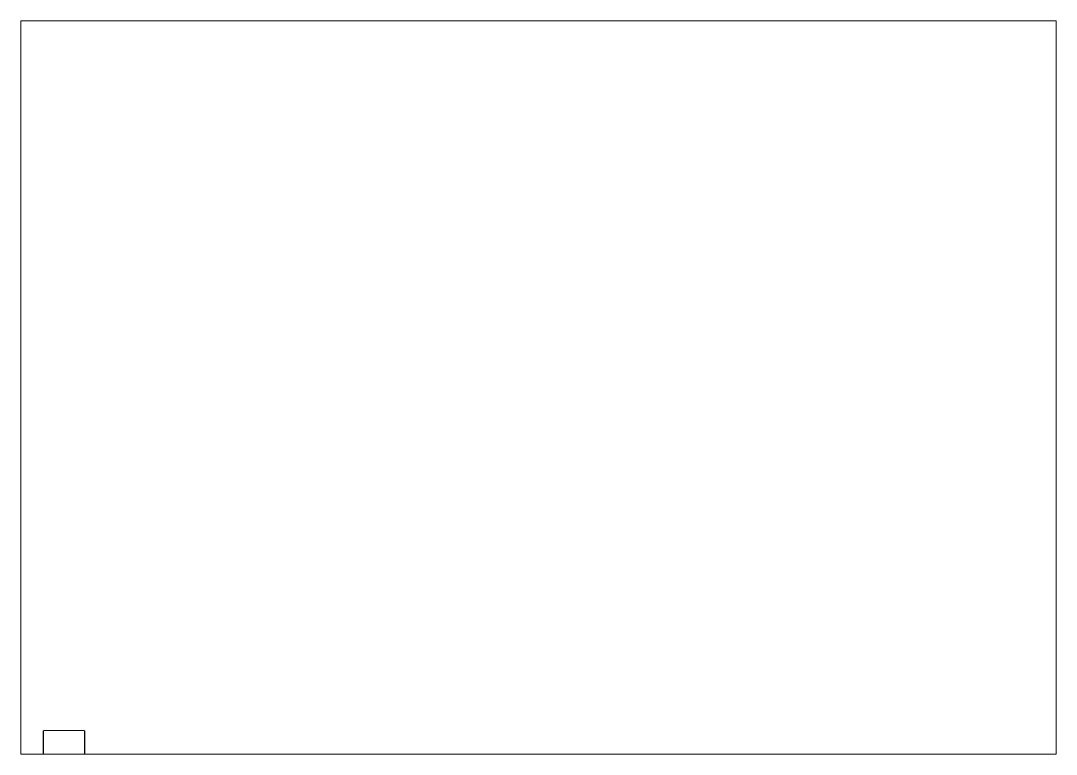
# Paper-space layout '布局1' of a CAD drawing. Extents: x 0 to 422, y 0 to 299.
# The model-space entities are those that its viewports show. They can reach past a viewport. Long polylines and large blocks are cut down to what shows.
import ezdxf

# ---------------------------------------------------------------- set-up
doc = ezdxf.new("R2010")
doc.units = 0
doc.linetypes.add('CONTINUOUS1', pattern=[0])
doc.layers.add('003_THICK', color=7, linetype='CONTINUOUS1')

msp = doc.modelspace()

# ---------------------------------------------------------------- linework, layer by layer
at = {"layer": '003_THICK', "const_width": 0.5}
for points in [[(9.19, 9.69), (26.05, 9.69)], [(9.19, 0), (9.19, 9.69)], [(26.05, 9.69), (26.05, 0)], [(9.19, 0), (0, 0)], [(26.05, 0), (36.74, 0)]]:
    msp.add_lwpolyline(points, dxfattribs=at)

psp = doc.layouts.new('布局1')

# ---------------------------------------------------------------- viewports
at = {"layer": '003_THICK'}
psp.add_viewport(center=(211, 149.5), size=(422, 299), view_center_point=(211, 149.5), view_height=299, dxfattribs=at)

doc.saveas('drawing.dxf')
